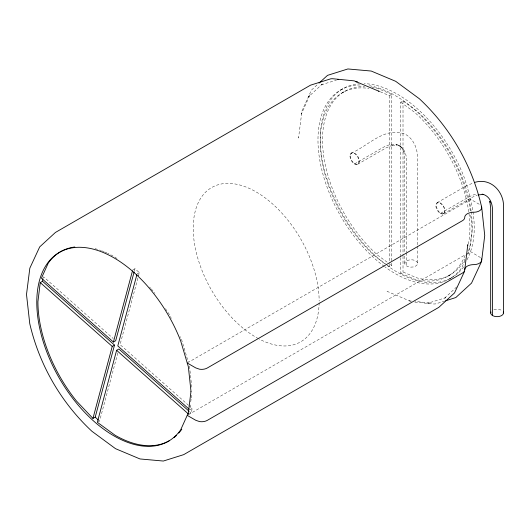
<?xml version="1.0" encoding="UTF-8"?>
<svg xmlns="http://www.w3.org/2000/svg" width="530" height="530" viewBox="0 0 530 530"><rect width="100%" height="100%" fill="white"/><g stroke="black" fill="none" stroke-linecap="round" stroke-linejoin="round"><path stroke-width="0.4" stroke-dasharray="2.65 1.99" d="M298.622 137.349L298.542 138.025L301.954 111.042L310.944 91.18L311.819 89.782L317.815 84.224M190.177 406.583L190.376 404.993M190.76 401.813L191.151 398.633M191.244 397.838L191.734 393.863M188.985 405.728L192.059 408.458L191.761 410.902L190.886 412.837L189.753 413.493M134.335 271.108L134.971 268.736L139.357 272.619L138.085 277.369M117.832 352.953L99.6 420.992L97.334 422.297M137.873 278.157L120.065 344.613L188.369 405.178M301.557 113.321L301.312 114.116L310.11 94.678L308.447 96.891L322.313 84.031L320.657 84.992L336.365 80.143M43.102 278.177L43.692 276.892L113.221 338.544M465.135 260.283L461.849 267.544A109.034 62.951 60 0 1 385.012 266.941M467.765 254.466L469.547 250.524L472.177 228.993L470.6 214.259M467.076 259.7C480.312 234.061 472.76 203.109 464.114 177.212A109.034 62.951 60 0 0 364.209 83.654M456.688 286.942L444.027 298.681L445.684 297.721L427.617 303.299L430.367 302.968L414.851 301.431M340.558 90.054L342.824 88.749M342.161 92.829L344.427 91.524M380.275 91.776L389.404 95.665L391.677 94.353L391.677 262.145M400.746 256.772L400.746 102.21L403.012 100.899L416.712 110.889A105.828 61.102 60 0 1 471.077 210.973M132.705 270.042L134.971 268.736M139.357 272.619L137.084 273.93L138.794 275.726M351.277 153.163C368.019 146.075 386.105 125.093 406.139 134.719C414.089 139.695 417.534 149.096 417.594 158.132L417.594 245.357M354.484 163.956L382.832 147.592A33.675 19.444 -60 0 1 406.642 161.339L406.642 252.055M357.69 164.274L386.125 147.857L392.551 145.127L391.418 145.505L397.308 144.922L395.99 144.875L400.952 146.406L398.606 145.054L402.416 148.585L401.714 147.459L404.158 152.859L403.92 151.693L404.761 158.616L404.761 252.724M437.19 202.665L466.042 186.01L473.714 182.744M440.397 213.457L442.663 214.067L443.603 213.775A6.413 3.703 60 0 0 442.663 204.997L440.397 202.983L438.125 202.381A6.413 3.703 60 0 0 436.011 207.051A6.413 3.703 60 0 0 440.397 213.457L468.739 197.094A33.675 19.444 -60 0 1 476.596 194.099M443.603 213.775L472.031 197.365L477.026 195.239M387.45 265.331L389.404 266.756L391.677 265.45L391.677 262.966M400.746 257.6L400.746 273.301L403.012 271.996L416.712 277.819A105.828 61.102 60 0 0 465.029 259.097M189.793 409.763L192.059 408.458M188.369 414.705L465.559 254.665M466.274 254.254L470.686 251.704L480.591 257.64M447.989 276.137L450.255 274.825M449.592 278.912L451.858 277.601M444.836 301.04L435.461 303.935L433.812 303.995L414.533 302.087M411.585 301.113L409.133 300.868L409.942 301.053M391.677 94.353L377.976 88.523A105.828 61.102 60 0 0 372.047 87.245M400.746 273.301L414.447 279.131A105.828 61.102 60 0 0 465.797 253.552M410.71 301.385L387.039 291.308L387.668 291.586M479.206 204.255L470.686 199.333L188.369 362.334L181.79 340.207L180.041 336.563M400.746 102.21L414.447 112.201A105.828 61.102 60 0 1 468.394 244.118M387.105 262.118L377.976 255.46A105.828 61.102 60 0 1 322.849 148.393A105.828 61.102 60 0 1 364.627 86.569M390.371 264.496L391.677 265.45M386.794 264.854L375.71 256.765A105.828 61.102 60 0 1 320.325 145.432A105.828 61.102 60 0 1 368.94 88.424M116.984 258.574L115.017 257.143A109.034 62.951 60 0 0 107.57 253.26M189.654 411.744L190.886 412.837M149.593 287.127L150.725 288.327M151.295 288.93L154.939 293.328M165.433 308.685L169.54 314.694L171.289 318.338M470.249 210.986L469.547 204.434L461.849 178.517A109.034 62.951 60 0 0 369.271 85.694M189.495 366.124L191.946 389.046M417.594 246.178L417.594 263.456A6.413 3.703 0 0 1 407.967 266.663A6.413 3.703 0 0 1 407.967 260.25A6.413 3.703 0 0 1 417.594 263.456M406.642 252.883L406.642 266.073M404.761 256.03L404.761 263.456M403.012 100.899L403.012 255.467M403.012 256.288L403.012 271.996M389.404 95.665L389.404 263.45M389.404 264.278L389.404 266.756M319.139 302.736A89.06 51.417 60 0 1 259.157 339.028M258.415 338.63A89.06 51.417 60 0 1 193.225 230.047A89.06 51.417 60 0 1 255.44 191.535A89.06 51.417 60 0 1 319.153 301.027M471.19 211.815A105.828 61.102 60 0 1 467.771 253.048M463.631 266.908A109.034 62.951 60 0 1 387.278 265.629M384.601 263.622A109.034 62.951 60 0 1 321.471 155.204A109.034 62.951 60 0 1 358.79 83.813M384.343 266.444A109.034 62.951 60 0 1 318.868 153.985A109.034 62.951 60 0 1 361.944 84.966M95.062 248.656A109.034 62.951 60 0 1 100.879 250.491M101.614 250.763A109.034 62.951 60 0 1 103.84 251.631M104.582 251.935A109.034 62.951 60 0 1 106.822 252.916M493.88 309.758A6.413 3.703 0 0 1 502.639 311.11M443.829 213.418L442.133 213.961A6.413 3.703 60 0 1 437.031 208.575A6.413 3.703 60 0 1 437.753 202.672L439.675 202.599L442.669 205.05A5.651 3.26 60 0 1 444.398 210.211A5.75 3.319 60 0 1 443.829 213.418M350.29 155.906A6.413 3.703 60 0 0 357.094 164.366A6.413 3.703 60 0 0 357.094 155.297A6.413 3.703 60 0 0 350.29 155.906M349.952 156.098A6.413 3.703 60 0 0 356.756 164.565A6.413 3.703 60 0 0 356.756 155.495A6.413 3.703 60 0 0 349.952 156.098"/><path stroke-width="0.79" d="M467.718 245.363L467.798 244.681L464.737 269.823A8.016 4.631 0 0 1 462.385 273.096L207.276 420.383A8.016 4.631 0 0 1 199.532 421.582L195.749 420.277L187.229 415.354M42.513 281.271L40.247 282.576L37.922 301.656A109.034 62.951 60 0 0 76.472 401.018L92.949 418.415L95.221 417.103L114.507 345.109L42.513 281.271L42.811 278.826M481.743 260.005L484.731 235.545L481.743 207.634M92.949 418.415L112.241 346.421L114.507 345.109M74.829 246.993A109.034 62.951 60 0 0 48.25 263.105L41.419 278.197L113.413 342.042L132.493 270.837M134.13 271.897L115.686 340.73L113.413 342.042M189.038 411.2L118.892 348.998L116.62 350.303L97.334 422.297L115.017 435.203A109.034 62.951 60 0 0 169.54 440.602M136.873 274.719L117.799 345.924L189.177 409.22M464.386 271.671L454.521 292.931L438.807 307.36L183.691 454.647L163.346 461.04L139.999 458.953L115.547 448.691L91.902 431.268C61.049 402.535 39.227 364.726 29.766 323.644L26.5 294.455L29.839 268.147L39.704 246.887L55.418 232.458L310.527 85.171L330.879 78.778L332.529 78.718L354.219 80.865L379.301 91.398L378.678 91.127M481.392 261.853L471.528 283.113L455.813 297.542L445.617 300.801M319.014 83.111L327.533 75.353L347.885 68.96L371.225 71.046L395.685 81.309L419.329 98.732C450.175 127.465 472.005 165.274 481.459 206.356M337.822 79.672L338.723 79.414M474.847 182.366C490.926 177.358 504.494 192.105 503.5 207.641L503.5 312.965M478.067 194.934L483.221 194.424M355.57 81.686L357.207 81.845L356.399 81.66M187.229 362.99L195.749 367.906L199.532 369.211A8.016 4.631 0 0 0 207.276 368.012L462.385 220.725A8.016 4.631 0 0 0 464.737 217.452A8.99 5.187 0 0 1 465.419 215.465L465.923 214.849A8.407 4.849 0 0 1 469.216 212.947L470.282 212.656A8.99 5.187 0 0 1 473.727 212.265A8.016 4.631 0 0 0 481.472 206.435L481.319 206.23M98.467 420.164L95.221 417.103M40.247 282.576L112.241 346.421M116.62 350.303L188.62 414.149M490.065 202.361L489.826 201.195L490.674 208.124L490.674 312.965M492.549 315.582L492.549 210.841A33.675 19.444 -60 0 0 482.148 194.126M181.79 429.234A109.034 62.951 60 0 1 178.736 433.089M176.483 435.408A109.034 62.951 60 0 1 174.072 437.508M481.472 258.806A8.016 4.631 0 0 1 473.727 264.636A8.99 5.187 0 0 0 470.282 265.026L469.216 265.318A8.407 4.849 0 0 0 465.923 267.219L465.419 267.835A8.99 5.187 0 0 0 464.737 269.823M503.281 312.004A6.413 3.703 0 0 1 497.087 316.668A6.413 3.703 0 0 1 490.893 312.004M190.985 391.339L188.362 412.863L180.657 429.89A109.034 62.951 60 0 1 64.329 386.416A109.034 62.951 60 0 1 64.329 250.014A109.034 62.951 60 0 1 180.657 340.863L188.362 366.78L190.985 391.339"/></g></svg>
